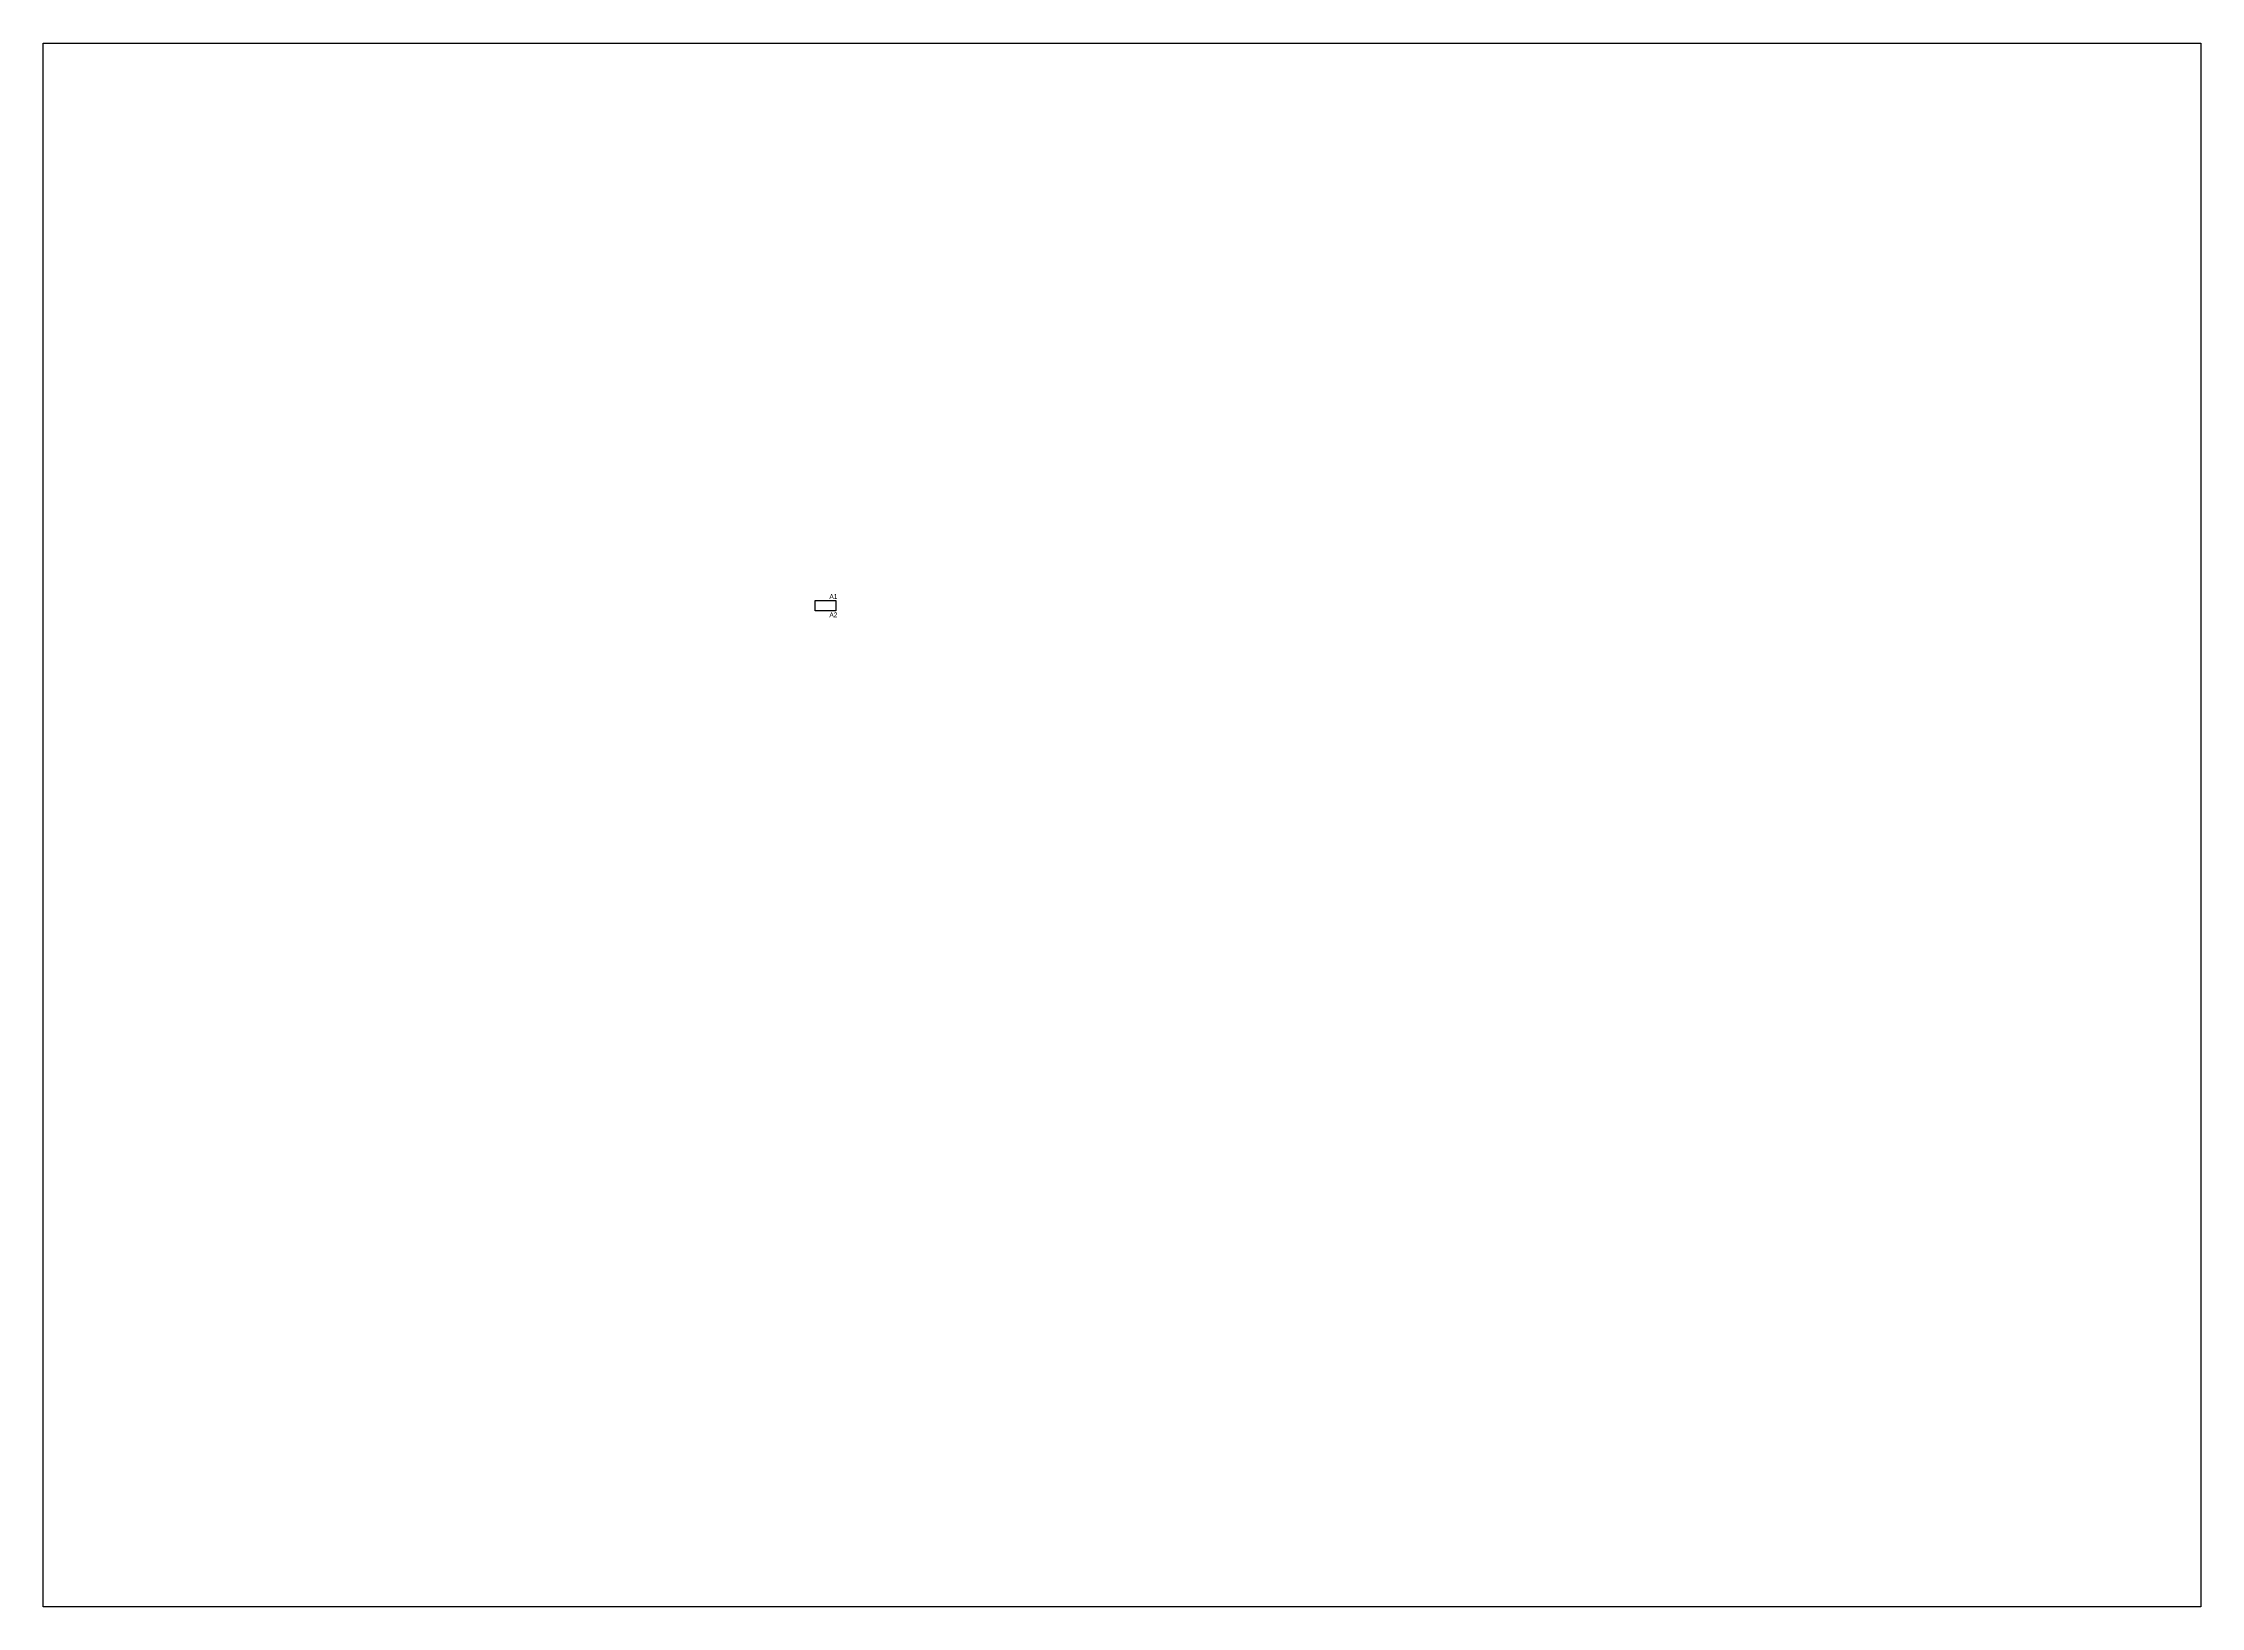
# Model space of a CAD drawing. Header units: millimetres. Extents: x -7152 to 5843, y -5056 to 10205.
# Drawn here: x -4907 to -4083, y -3179 to -2582 of the extents above; entities that cross this region are included whole.
import ezdxf
from ezdxf.enums import TextEntityAlignment as Align

# ---------------------------------------------------------------- set-up
doc = ezdxf.new("R2010")
doc.units = ezdxf.units.MM
doc.styles.get("Standard").update_dxf_attribs({"font": 'isoplus.shx'})

# ---------------------------------------------------------------- blocks, each defined once
blk = doc.blocks.new('RelaisV2')
at = {"color": 0}
blk.add_lwpolyline([(-4, 0), (4, 0), (4, -4), (-4, -4)], close=True, dxfattribs=at)
at = {"color": 1}
for tag, p in [('KLNRLB', (-1.5, 1.5)), ('KLNRLO', (-1.5, -5.5))]:
    blk.add_attdef(tag, text='', height=1.8, dxfattribs=at).set_placement(p, align=Align.MIDDLE_RIGHT)
blk.add_attdef('KLNRRB', (1.5, 0.6), '', height=1.8, dxfattribs=at)
at = {"color": 2}
blk.add_attdef('NAAM_LINKS', text='', height=3.5, dxfattribs=at).set_placement((-6, -2), align=Align.MIDDLE_RIGHT)
at = {"color": 1}
blk.add_attdef('KLNRRO', text='', height=1.8, dxfattribs=at).set_placement((1.5, -4.6), align=Align.TOP_LEFT)
at = {"color": 2}
blk.add_attdef('NAAM_RECHTS', text='', height=3.5, dxfattribs=at).set_placement((6, -2), align=Align.MIDDLE_LEFT)

msp = doc.modelspace()

# ---------------------------------------------------------------- linework, layer by layer
at = {"linetype": 'Continuous'}
msp.add_lwpolyline([(-4907.061, -2581.966), (-4083.427, -2581.966), (-4083.427, -3178.678), (-4907.061, -3178.678)], close=True, dxfattribs=at)

# ---------------------------------------------------------------- block references
msp.add_blockref('RelaisV2', (-4608.428, -2794.615), dxfattribs=at).add_auto_attribs({'KLNRRB': 'A1', 'KLNRRO': 'A2'})

doc.saveas('drawing.dxf')
